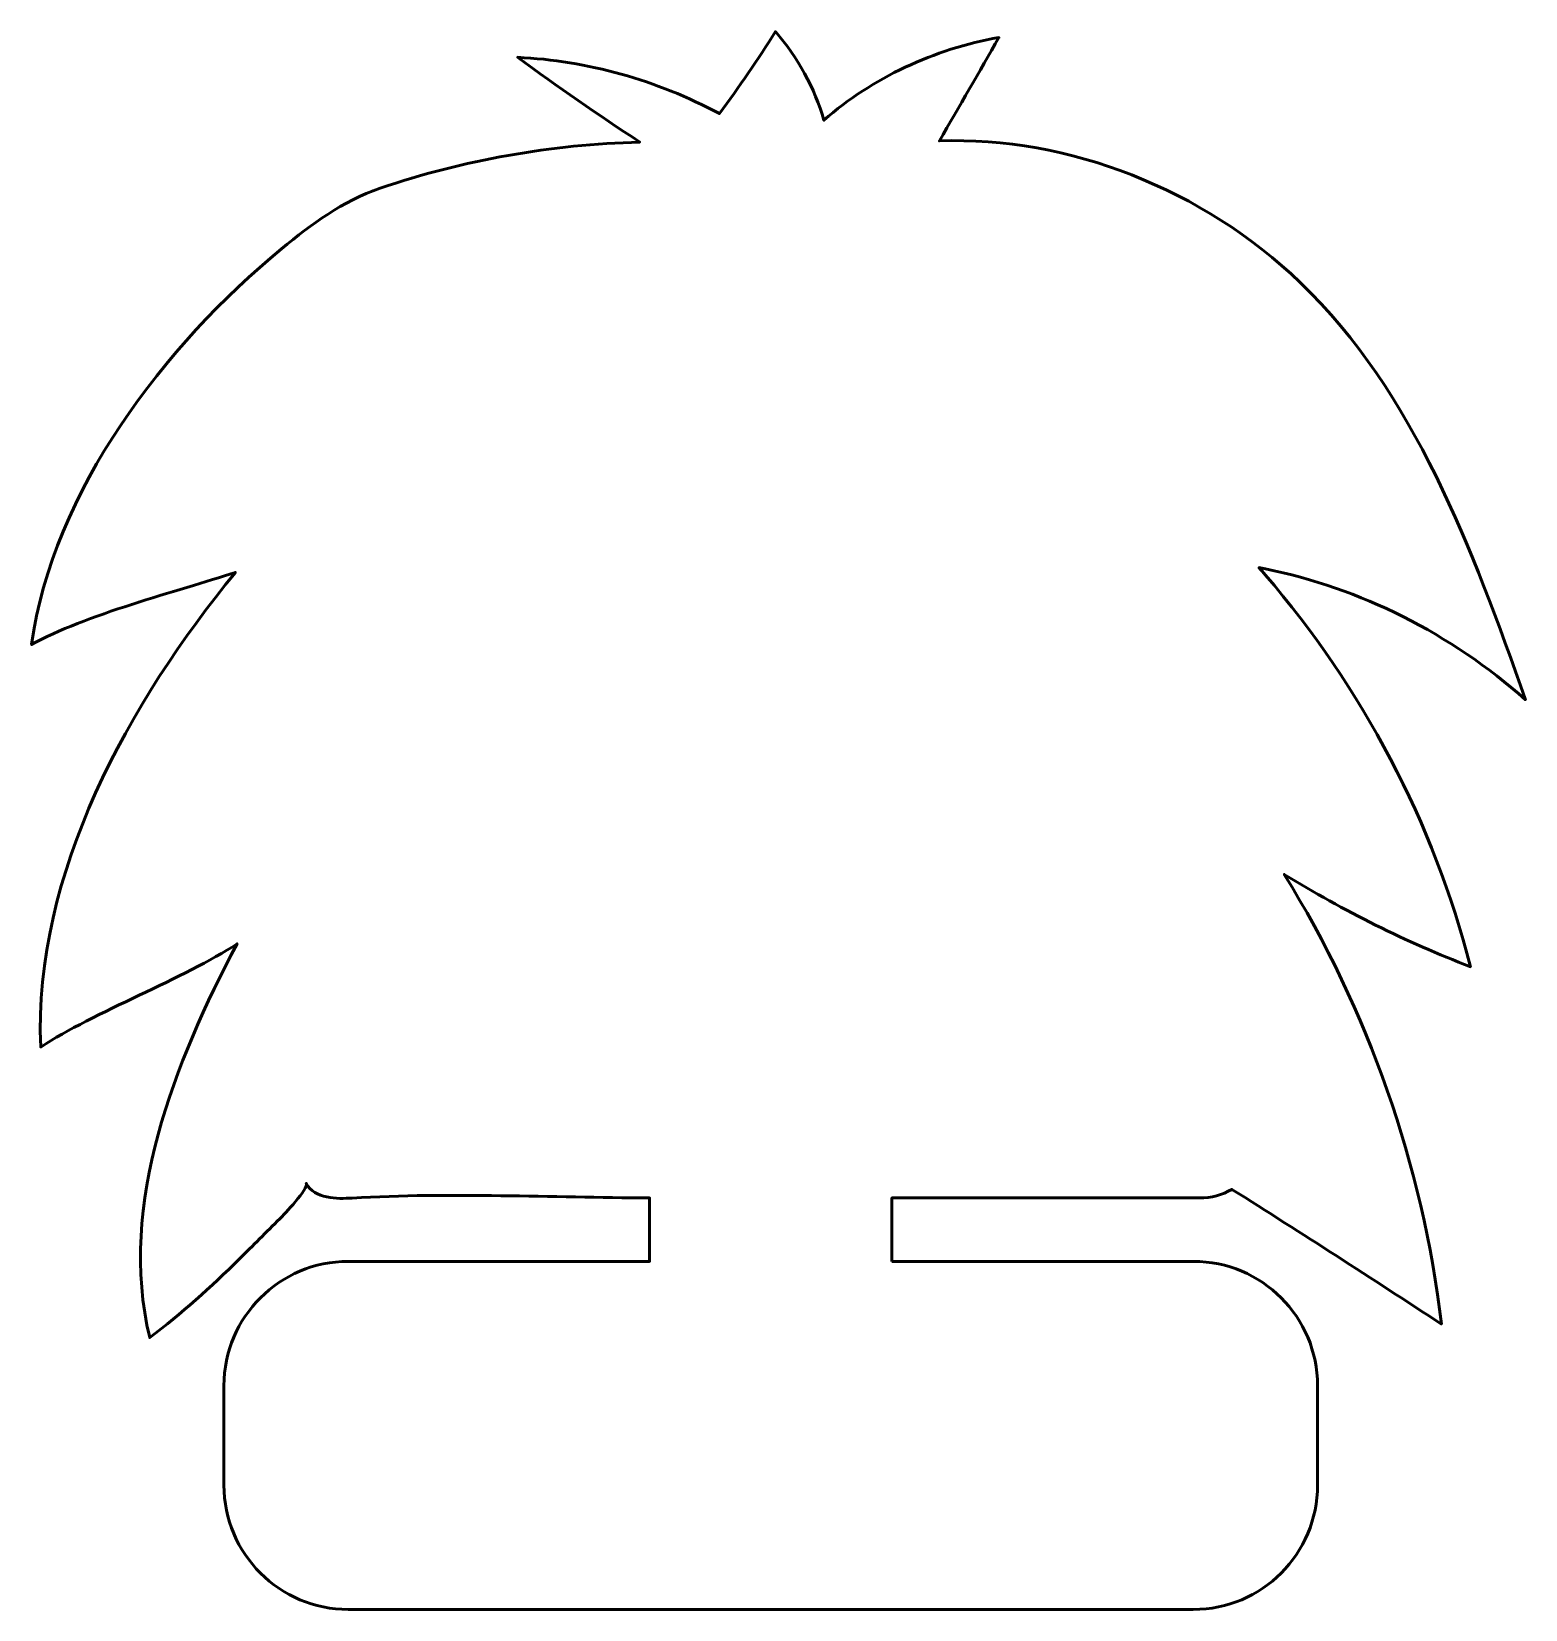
# Model space of a CAD drawing. Header units: centimetres. Extents: x -12.97 to -6.96, y -10.74 to -4.39.
import ezdxf

# ---------------------------------------------------------------- set-up
doc = ezdxf.new("R2010")
doc.units = ezdxf.units.CM
doc.header["$MEASUREMENT"] = 0
doc.layers.add('Layer 1', color=7, linetype='Continuous')

msp = doc.modelspace()

# ---------------------------------------------------------------- linework, layer by layer
at = {"layer": 'Layer 1', "lineweight": 53}
msp.add_open_spline([(-9.51245, -9.33597), (-9.51245, -9.33597), (-9.51245, -9.08071), (-9.51245, -9.08071), (-9.51245, -9.08071), (-9.51245, -9.08071), (-8.98568, -9.08071), (-8.98568, -9.08071), (-8.98568, -9.08071), (-8.98568, -9.08071), (-8.27461, -9.08071), (-8.27461, -9.08071), (-8.27461, -9.08071), (-8.2274, -9.08071), (-8.18288, -9.06814), (-8.14454, -9.0461), (-8.14454, -9.0461), (-7.86169, -9.22422), (-7.58083, -9.40501), (-7.30175, -9.58842), (-7.30175, -9.58842), (-7.37735, -8.94824), (-7.59628, -8.32411), (-7.93398, -7.77915), (-7.93398, -7.77915), (-7.69439, -7.92687), (-7.44282, -8.05144), (-7.1849, -8.15063), (-7.1849, -8.15063), (-7.33259, -7.57259), (-7.61963, -7.02654), (-8.01005, -6.57505), (-8.01005, -6.57505), (-8.01845, -6.5649), (-8.02726, -6.55521), (-8.03586, -6.54528), (-8.03586, -6.54528), (-8.02726, -6.54682), (-8.01866, -6.54859), (-8.01005, -6.55034), (-8.01005, -6.55034), (-7.62977, -6.62662), (-7.26293, -6.81048), (-6.96358, -7.07657), (-6.96358, -7.07657), (-7.17762, -6.47121), (-7.40711, -5.84425), (-7.86985, -5.39848), (-7.86985, -5.39848), (-8.25939, -5.02327), (-8.80171, -4.80966), (-9.32132, -4.82862), (-9.32132, -4.82862), (-9.24106, -4.68929), (-9.16124, -4.55063), (-9.08189, -4.41285), (-9.08189, -4.41285), (-9.34446, -4.45914), (-9.58959, -4.57443), (-9.78648, -4.74528), (-9.78648, -4.74528), (-9.82328, -4.61632), (-9.89053, -4.49331), (-9.98111, -4.3888), (-9.98111, -4.3888), (-10.05144, -4.50147), (-10.12685, -4.61168), (-10.20686, -4.71882), (-10.20686, -4.71882), (-10.45774, -4.58415), (-10.73837, -4.50588), (-11.01878, -4.49241), (-11.01878, -4.49241), (-10.85786, -4.61057), (-10.69385, -4.72435), (-10.52694, -4.83346), (-10.52694, -4.83346), (-10.88276, -4.84293), (-11.23592, -4.90532), (-11.57123, -5.01864), (-11.57123, -5.01864), (-11.72621, -5.07354), (-11.84327, -5.16016), (-11.96871, -5.26336), (-11.96871, -5.26336), (-12.43718, -5.64827), (-12.8898, -6.2371), (-12.97423, -6.855), (-12.97423, -6.855), (-12.76346, -6.73619), (-12.38273, -6.63897), (-12.15389, -6.56447), (-12.15389, -6.56447), (-12.57982, -7.08429), (-12.96695, -7.7741), (-12.9374, -8.47381), (-12.9374, -8.47381), (-12.72534, -8.33428), (-12.35606, -8.19582), (-12.14707, -8.05846), (-12.14707, -8.05846), (-12.39749, -8.53069), (-12.62768, -9.10474), (-12.49893, -9.64266), (-12.49893, -9.64266), (-12.37058, -9.54633), (-12.2522, -9.43883), (-12.13809, -9.32621), (-12.13809, -9.32621), (-12.08362, -9.27249), (-12.0297, -9.21821), (-11.97522, -9.16445), (-11.97522, -9.16445), (-11.95929, -9.14871), (-11.85806, -9.04274), (-11.86893, -9.02148), (-11.86893, -9.02148), (-11.83613, -9.08563), (-11.7435, -9.08463), (-11.68412, -9.08109), (-11.68412, -9.08109), (-11.28831, -9.05763), (-10.8843, -9.07938), (-10.48745, -9.08065), (-10.48745, -9.08065), (-10.48745, -9.08065), (-10.48745, -9.33597), (-10.48745, -9.33597), (-10.48745, -9.33597), (-10.48745, -9.33597), (-11.69995, -9.33597), (-11.69995, -9.33597), (-11.69995, -9.33597), (-11.97609, -9.33597), (-12.19995, -9.55983), (-12.19995, -9.83597), (-12.19995, -9.83597), (-12.19995, -9.83597), (-12.19995, -10.23597), (-12.19995, -10.23597), (-12.19995, -10.23597), (-12.19995, -10.51211), (-11.97609, -10.73597), (-11.69995, -10.73597), (-11.69995, -10.73597), (-11.69995, -10.73597), (-8.29995, -10.73597), (-8.29995, -10.73597), (-8.29995, -10.73597), (-8.02381, -10.73597), (-7.79995, -10.51211), (-7.79995, -10.23597), (-7.79995, -10.23597), (-7.79995, -10.23597), (-7.79995, -9.83597), (-7.79995, -9.83597), (-7.79995, -9.83597), (-7.79995, -9.55983), (-8.02381, -9.33597), (-8.29995, -9.33597), (-8.29995, -9.33597), (-8.29995, -9.33597), (-9.51245, -9.33597), (-9.51245, -9.33597)], degree=3, knots=[0, 0, 0, 0, 0.0238095, 0.0238095, 0.0238095, 0.0238095, 0.047619, 0.047619, 0.047619, 0.047619, 0.0714286, 0.0714286, 0.0714286, 0.0714286, 0.0952381, 0.0952381, 0.0952381, 0.0952381, 0.1190476, 0.1190476, 0.1190476, 0.1190476, 0.1428571, 0.1428571, 0.1428571, 0.1428571, 0.1666667, 0.1666667, 0.1666667, 0.1666667, 0.1904762, 0.1904762, 0.1904762, 0.1904762, 0.2142857, 0.2142857, 0.2142857, 0.2142857, 0.2380952, 0.2380952, 0.2380952, 0.2380952, 0.2619048, 0.2619048, 0.2619048, 0.2619048, 0.2857143, 0.2857143, 0.2857143, 0.2857143, 0.3095238, 0.3095238, 0.3095238, 0.3095238, 0.3333333, 0.3333333, 0.3333333, 0.3333333, 0.3571429, 0.3571429, 0.3571429, 0.3571429, 0.3809524, 0.3809524, 0.3809524, 0.3809524, 0.4047619, 0.4047619, 0.4047619, 0.4047619, 0.4285714, 0.4285714, 0.4285714, 0.4285714, 0.452381, 0.452381, 0.452381, 0.452381, 0.4761905, 0.4761905, 0.4761905, 0.4761905, 0.5, 0.5, 0.5, 0.5, 0.5238095, 0.5238095, 0.5238095, 0.5238095, 0.547619, 0.547619, 0.547619, 0.547619, 0.5714286, 0.5714286, 0.5714286, 0.5714286, 0.5952381, 0.5952381, 0.5952381, 0.5952381, 0.6190476, 0.6190476, 0.6190476, 0.6190476, 0.6428571, 0.6428571, 0.6428571, 0.6428571, 0.6666667, 0.6666667, 0.6666667, 0.6666667, 0.6904762, 0.6904762, 0.6904762, 0.6904762, 0.7142857, 0.7142857, 0.7142857, 0.7142857, 0.7380952, 0.7380952, 0.7380952, 0.7380952, 0.7619048, 0.7619048, 0.7619048, 0.7619048, 0.7857143, 0.7857143, 0.7857143, 0.7857143, 0.8095238, 0.8095238, 0.8095238, 0.8095238, 0.8333333, 0.8333333, 0.8333333, 0.8333333, 0.8571429, 0.8571429, 0.8571429, 0.8571429, 0.8809524, 0.8809524, 0.8809524, 0.8809524, 0.9047619, 0.9047619, 0.9047619, 0.9047619, 0.9285714, 0.9285714, 0.9285714, 0.9285714, 0.952381, 0.952381, 0.952381, 0.952381, 1, 1, 1, 1], dxfattribs=at)

doc.saveas('drawing.dxf')
